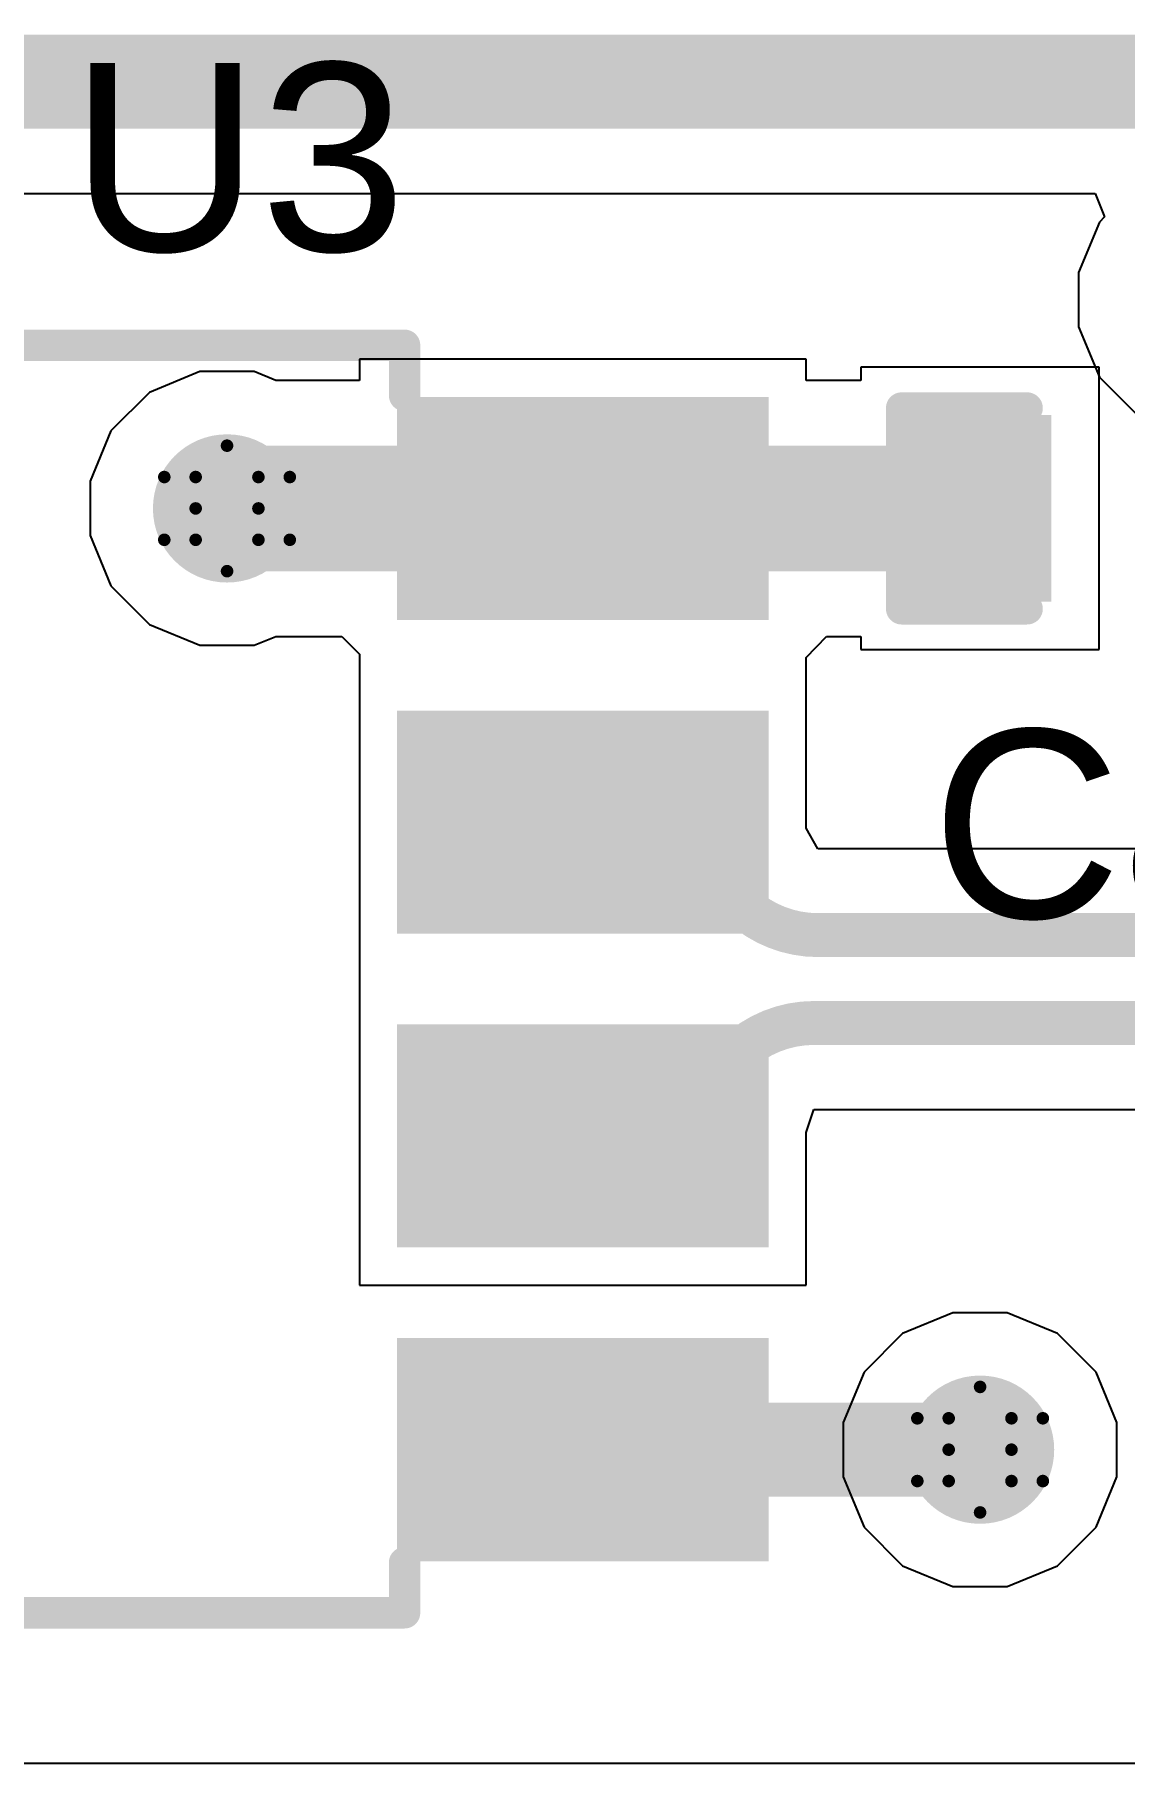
# Model space of a CAD drawing. Header units: inches. Extents: x -25 to 209, y 65 to 158.
# Drawn here: x -4.08 to 0.33, y 88.65 to 95.64 of the extents above; entities that cross this region are included whole.
import ezdxf

# ---------------------------------------------------------------- set-up
doc = ezdxf.new("R2010")
doc.units = ezdxf.units.IN
for name, color, linetype in [('Bottom Layer', 5, 'Continuous'), ('Drill Drawing', 1, 'Continuous'), ('Top Layer', 1, 'Continuous'), ('Top Overlay', 2, 'Continuous'), ('Top Paste', 8, 'Continuous'), ('Top Solder', 216, 'Continuous'), ('Via Holes', 16, 'Continuous')]:
    doc.layers.add(name, color=color, linetype=linetype)
doc.styles.add('Arial', font='', dxfattribs={"height": 0.2})
doc.styles.get('Arial').set_extended_font_data('Arial')

# ---------------------------------------------------------------- blocks, each defined once
blk = doc.blocks.new('SOP_8_16')
at = {"layer": 'Top Layer'}
for points in [[(-3.4, 2.255), (-2.1, 2.255), (-2.1, 1.555), (-3.4, 1.555)], [(2.1, 2.255), (3.4, 2.255), (3.4, 1.555), (2.1, 1.555)], [(-3.4, 0.985), (-2.1, 0.985), (-2.1, 0.285), (-3.4, 0.285)], [(2.1, 0.985), (3.4, 0.985), (3.4, 0.285), (2.1, 0.285)], [(-3.4, -0.285), (-2.1, -0.285), (-2.1, -0.985), (-3.4, -0.985)], [(2.1, -0.285), (3.4, -0.285), (3.4, -0.985), (2.1, -0.985)], [(-3.4, -1.555), (-2.1, -1.555), (-2.1, -2.255), (-3.4, -2.255)], [(2.1, -1.555), (3.4, -1.555), (3.4, -2.255), (2.1, -2.255)]]:
    blk.add_hatch(color=1, dxfattribs=at).paths.add_polyline_path(points)
at = {"layer": 'Top Overlay'}
blk.add_hatch(color=2, dxfattribs=at).paths.add_polyline_path([(-1.9812, 1.4732), (-1.7018, 1.4732), (-1.7018, 2.1336), (-1.9812, 2.1336)])
at = {"layer": 'Top Paste'}
for points in [[(-3.4, 2.255), (-2.1, 2.255), (-2.1, 1.555), (-3.4, 1.555)], [(2.1, 2.255), (3.4, 2.255), (3.4, 1.555), (2.1, 1.555)], [(-3.4, 0.985), (-2.1, 0.985), (-2.1, 0.285), (-3.4, 0.285)], [(2.1, 0.985), (3.4, 0.985), (3.4, 0.285), (2.1, 0.285)], [(-3.4, -0.285), (-2.1, -0.285), (-2.1, -0.985), (-3.4, -0.985)], [(2.1, -0.285), (3.4, -0.285), (3.4, -0.985), (2.1, -0.985)], [(-3.4, -1.555), (-2.1, -1.555), (-2.1, -2.255), (-3.4, -2.255)], [(2.1, -1.555), (3.4, -1.555), (3.4, -2.255), (2.1, -2.255)]]:
    blk.add_hatch(color=8, dxfattribs=at).paths.add_polyline_path(points)
at = {"layer": 'Top Solder'}
for points in [[(-3.5016, 2.3566), (-1.9984, 2.3566), (-1.9984, 1.4534), (-3.5016, 1.4534)], [(1.9984, 2.3566), (3.5016, 2.3566), (3.5016, 1.4534), (1.9984, 1.4534)], [(-3.5016, 1.0866), (-1.9984, 1.0866), (-1.9984, 0.1834), (-3.5016, 0.1834)], [(1.9984, 1.0866), (3.5016, 1.0866), (3.5016, 0.1834), (1.9984, 0.1834)], [(-3.5016, -0.1834), (-1.9984, -0.1834), (-1.9984, -1.0866), (-3.5016, -1.0866)], [(1.9984, -0.1834), (3.5016, -0.1834), (3.5016, -1.0866), (1.9984, -1.0866)], [(-3.5016, -1.4534), (-1.9984, -1.4534), (-1.9984, -2.3566), (-3.5016, -2.3566)], [(1.9984, -1.4534), (3.5016, -1.4534), (3.5016, -2.3566), (1.9984, -2.3566)]]:
    blk.add_hatch(color=216, dxfattribs=at).paths.add_polyline_path(points)
at = {"layer": 'Top Overlay'}
for points in [[(-2.0356, 2.5654, 0.127, 0.127, 0), (2.0284, 2.5654, 0.127, 0.127, 0)], [(-2.0356, 2.3622, 0.127, 0.127, 0), (-2.0356, 2.5654, 0.127, 0.127, 0)], [(2.0284, 2.3622, 0.127, 0.127, 0), (2.0284, 2.5654, 0.127, 0.127, 0)], [(-3.6866, 2.032, 0.127, 0.127, 0), (-3.5596, 1.905, 0.127, 0.127, 0)], [(-3.6866, 1.778, 0.127, 0.127, 0), (-3.6866, 2.032, 0.127, 0.127, 0)], [(-3.6866, 1.778, 0.127, 0.127, 0), (-3.5596, 1.905, 0.127, 0.127, 0)], [(-2.0356, -2.5654, 0.127, 0.127, 0), (-2.0356, -2.3622, 0.127, 0.127, 0)], [(2.0284, -2.5654, 0.127, 0.127, 0), (2.0284, -2.3622, 0.127, 0.127, 0)], [(-2.0356, -2.5654, 0.127, 0.127, 0), (2.0284, -2.5654, 0.127, 0.127, 0)]]:
    blk.add_lwpolyline(points, format="xyseb", dxfattribs=at)
for points in [[(-2.0673, 2.5654, 0.0635, 0.0635, 1), (-2.0038, 2.5654, 0.0635, 0.0635, 1)], [(-2.0673, 2.5654, 0.0635, 0.0635, 1), (-2.0038, 2.5654, 0.0635, 0.0635, 1)], [(1.9967, 2.5654, 0.0635, 0.0635, 1), (2.0602, 2.5654, 0.0635, 0.0635, 1)], [(1.9967, 2.5654, 0.0635, 0.0635, 1), (2.0602, 2.5654, 0.0635, 0.0635, 1)], [(-2.0673, 2.3622, 0.0635, 0.0635, 1), (-2.0038, 2.3622, 0.0635, 0.0635, 1)], [(1.9967, 2.3622, 0.0635, 0.0635, 1), (2.0602, 2.3622, 0.0635, 0.0635, 1)], [(-3.7183, 2.032, 0.0635, 0.0635, 1), (-3.6548, 2.032, 0.0635, 0.0635, 1)], [(-3.7183, 2.032, 0.0635, 0.0635, 1), (-3.6548, 2.032, 0.0635, 0.0635, 1)], [(-3.5913, 1.905, 0.0635, 0.0635, 1), (-3.5278, 1.905, 0.0635, 0.0635, 1)], [(-3.5913, 1.905, 0.0635, 0.0635, 1), (-3.5278, 1.905, 0.0635, 0.0635, 1)], [(-3.7183, 1.778, 0.0635, 0.0635, 1), (-3.6548, 1.778, 0.0635, 0.0635, 1)], [(-3.7183, 1.778, 0.0635, 0.0635, 1), (-3.6548, 1.778, 0.0635, 0.0635, 1)], [(-2.0673, -2.3622, 0.0635, 0.0635, 1), (-2.0038, -2.3622, 0.0635, 0.0635, 1)], [(1.9967, -2.3622, 0.0635, 0.0635, 1), (2.0602, -2.3622, 0.0635, 0.0635, 1)], [(-2.0673, -2.5654, 0.0635, 0.0635, 1), (-2.0038, -2.5654, 0.0635, 0.0635, 1)], [(-2.0673, -2.5654, 0.0635, 0.0635, 1), (-2.0038, -2.5654, 0.0635, 0.0635, 1)], [(1.9967, -2.5654, 0.0635, 0.0635, 1), (2.0602, -2.5654, 0.0635, 0.0635, 1)], [(1.9967, -2.5654, 0.0635, 0.0635, 1), (2.0602, -2.5654, 0.0635, 0.0635, 1)]]:
    blk.add_lwpolyline(points, format="xyseb", close=True, dxfattribs=at)
blk = doc.blocks.new('C___0402_71')
at = {"layer": 'Top Layer'}
for points in [[(-0.6985, -0.3175), (-0.6985, 0.3175), (-0.2413, 0.3175), (-0.2413, -0.3175)], [(0.2413, -0.3175), (0.2413, 0.3175), (0.6985, 0.3175), (0.6985, -0.3175)]]:
    blk.add_hatch(color=1, dxfattribs=at).paths.add_polyline_path(points)
at = {"layer": 'Top Paste'}
for points in [[(-0.6985, -0.3175), (-0.6985, 0.3175), (-0.2413, 0.3175), (-0.2413, -0.3175)], [(0.2413, -0.3175), (0.2413, 0.3175), (0.6985, 0.3175), (0.6985, -0.3175)]]:
    blk.add_hatch(color=8, dxfattribs=at).paths.add_polyline_path(points)
at = {"layer": 'Top Solder'}
for points in [[(-0.7585, -0.3775), (-0.7585, 0.3775), (-0.1813, 0.3775), (-0.1813, -0.3775)], [(0.1813, -0.3775), (0.1813, 0.3775), (0.7585, 0.3775), (0.7585, -0.3775)]]:
    blk.add_hatch(color=216, dxfattribs=at).paths.add_polyline_path(points)
at = {"layer": 'Top Overlay'}
for points in [[(-0.7874, 0.4064, 0.127, 0.127, 0), (-0.7874, -0.4064, 0.127, 0.127, 0)], [(-0.2794, 0.4064, 0.127, 0.127, 0), (-0.7874, 0.4064, 0.127, 0.127, 0)], [(0.7874, 0.4064, 0.127, 0.127, 0), (0.2794, 0.4064, 0.127, 0.127, 0)], [(0.7874, 0.4064, 0.127, 0.127, 0), (0.7874, -0.4064, 0.127, 0.127, 0)], [(-0.2794, -0.4064, 0.127, 0.127, 0), (-0.7874, -0.4064, 0.127, 0.127, 0)], [(0.7874, -0.4064, 0.127, 0.127, 0), (0.2794, -0.4064, 0.127, 0.127, 0)]]:
    blk.add_lwpolyline(points, format="xyseb", dxfattribs=at)
for points in [[(-0.8191, 0.4064, 0.0635, 0.0635, 1), (-0.7556, 0.4064, 0.0635, 0.0635, 1)], [(-0.8191, 0.4064, 0.0635, 0.0635, 1), (-0.7556, 0.4064, 0.0635, 0.0635, 1)], [(-0.3112, 0.4064, 0.0635, 0.0635, 1), (-0.2477, 0.4064, 0.0635, 0.0635, 1)], [(0.2477, 0.4064, 0.0635, 0.0635, 1), (0.3111, 0.4064, 0.0635, 0.0635, 1)], [(0.7556, 0.4064, 0.0635, 0.0635, 1), (0.8191, 0.4064, 0.0635, 0.0635, 1)], [(0.7556, 0.4064, 0.0635, 0.0635, 1), (0.8191, 0.4064, 0.0635, 0.0635, 1)], [(-0.8191, -0.4064, 0.0635, 0.0635, 1), (-0.7556, -0.4064, 0.0635, 0.0635, 1)], [(-0.8191, -0.4064, 0.0635, 0.0635, 1), (-0.7556, -0.4064, 0.0635, 0.0635, 1)], [(-0.3112, -0.4064, 0.0635, 0.0635, 1), (-0.2477, -0.4064, 0.0635, 0.0635, 1)], [(0.2477, -0.4064, 0.0635, 0.0635, 1), (0.3111, -0.4064, 0.0635, 0.0635, 1)], [(0.7556, -0.4064, 0.0635, 0.0635, 1), (0.8191, -0.4064, 0.0635, 0.0635, 1)], [(0.7556, -0.4064, 0.0635, 0.0635, 1), (0.8191, -0.4064, 0.0635, 0.0635, 1)]]:
    blk.add_lwpolyline(points, format="xyseb", close=True, dxfattribs=at)

msp = doc.modelspace()

# ---------------------------------------------------------------- hatches: boundary and pattern name
at = {"layer": 'Bottom Layer'}
h = msp.add_hatch(color=5, dxfattribs=at)
edge = h.paths.add_edge_path()
edge.add_arc((-3.302, 93.726), 0.3, 0, 360)
h = msp.add_hatch(color=5, dxfattribs=at)
edge = h.paths.add_edge_path()
edge.add_arc((-0.254, 89.916), 0.3, 0, 360)
at = {"layer": 'Top Layer'}
h = msp.add_hatch(color=1, dxfattribs=at)
edge = h.paths.add_edge_path()
edge.add_arc((-3.302, 93.726), 0.3, 0, 360)
h = msp.add_hatch(color=1, dxfattribs=at)
edge = h.paths.add_edge_path()
edge.add_arc((-0.254, 89.916), 0.3, 0, 360)
at = {"layer": 'Via Holes'}
h = msp.add_hatch(color=7, dxfattribs=at)
edge = h.paths.add_edge_path()
edge.add_arc((-3.302, 93.726), 0.15, 0, 360)
h = msp.add_hatch(color=7, dxfattribs=at)
edge = h.paths.add_edge_path()
edge.add_arc((-0.254, 89.916), 0.15, 0, 360)

# ---------------------------------------------------------------- linework, layer by layer
at = {"layer": 'Bottom Layer'}
for p, q in [((-6.1028, 95.0003), (0.2113, 95.0003)), ((0.2113, 95.0003), (0.2502, 94.9064)), ((0.2502, 94.9064), (0.2289, 94.8852)), ((0.2289, 94.8852), (0.1445, 94.6816)), ((0.1445, 94.6816), (0.1445, 94.4612)), ((0.1445, 94.4612), (0.2289, 94.2575)), ((0.2289, 94.2575), (0.3847, 94.1017)), ((-0.3642, 90.47), (-0.5678, 90.3856)), ((-0.1438, 90.47), (-0.3642, 90.47)), ((0.0598, 90.3856), (-0.1438, 90.47)), ((-0.5678, 90.3856), (-0.7237, 90.2298)), ((0.2157, 90.2298), (0.0598, 90.3856)), ((-0.7237, 90.2298), (-0.808, 90.0262)), ((0.3, 90.0262), (0.2157, 90.2298)), ((-0.808, 90.0262), (-0.808, 89.8058)), ((0.3, 89.8058), (0.3, 90.0262)), ((-0.808, 89.8058), (-0.7237, 89.6022)), ((0.2157, 89.6022), (0.3, 89.8058)), ((-0.7237, 89.6022), (-0.5678, 89.4463)), ((0.0598, 89.4463), (0.2157, 89.6022)), ((-0.5678, 89.4463), (-0.3642, 89.362)), ((-0.1438, 89.362), (0.0598, 89.4463)), ((-0.3642, 89.362), (-0.1438, 89.362)), ((10.799, 88.646), (-10.4394, 88.646))]:
    msp.add_line(p, q, dxfattribs=at)
msp.add_lwpolyline([(-6.1028, 95.4535, 0.381, 0.381, 0), (67.2957, 95.4535, 0.381, 0.381, 0)], format="xyseb", dxfattribs=at)
at = {"layer": 'Drill Drawing'}
for points in [[(-3.429, 93.853, 0.0508, 0.0508, 0), (-3.302, 93.98, 0.0508, 0.0508, 0)], [(-3.302, 93.98, 0.0508, 0.0508, 0), (-3.175, 93.853, 0.0508, 0.0508, 0)], [(-3.556, 93.853, 0.0508, 0.0508, 0), (-3.429, 93.726, 0.0508, 0.0508, 0)], [(-3.556, 93.853, 0.0508, 0.0508, 0), (-3.429, 93.853, 0.0508, 0.0508, 0)], [(-3.175, 93.853, 0.0508, 0.0508, 0), (-3.048, 93.853, 0.0508, 0.0508, 0)], [(-3.175, 93.726, 0.0508, 0.0508, 0), (-3.048, 93.853, 0.0508, 0.0508, 0)], [(-3.556, 93.599, 0.0508, 0.0508, 0), (-3.429, 93.726, 0.0508, 0.0508, 0)], [(-3.175, 93.726, 0.0508, 0.0508, 0), (-3.048, 93.599, 0.0508, 0.0508, 0)], [(-3.556, 93.599, 0.0508, 0.0508, 0), (-3.429, 93.599, 0.0508, 0.0508, 0)], [(-3.429, 93.599, 0.0508, 0.0508, 0), (-3.302, 93.472, 0.0508, 0.0508, 0)], [(-3.302, 93.472, 0.0508, 0.0508, 0), (-3.175, 93.599, 0.0508, 0.0508, 0)], [(-3.175, 93.599, 0.0508, 0.0508, 0), (-3.048, 93.599, 0.0508, 0.0508, 0)], [(-0.381, 90.043, 0.0508, 0.0508, 0), (-0.254, 90.17, 0.0508, 0.0508, 0)], [(-0.254, 90.17, 0.0508, 0.0508, 0), (-0.127, 90.043, 0.0508, 0.0508, 0)], [(-0.508, 90.043, 0.0508, 0.0508, 0), (-0.381, 89.916, 0.0508, 0.0508, 0)], [(-0.508, 90.043, 0.0508, 0.0508, 0), (-0.381, 90.043, 0.0508, 0.0508, 0)], [(-0.127, 90.043, 0.0508, 0.0508, 0), (0, 90.043, 0.0508, 0.0508, 0)], [(-0.127, 89.916, 0.0508, 0.0508, 0), (0, 90.043, 0.0508, 0.0508, 0)], [(-0.508, 89.789, 0.0508, 0.0508, 0), (-0.381, 89.916, 0.0508, 0.0508, 0)], [(-0.127, 89.916, 0.0508, 0.0508, 0), (0, 89.789, 0.0508, 0.0508, 0)], [(-0.508, 89.789, 0.0508, 0.0508, 0), (-0.381, 89.789, 0.0508, 0.0508, 0)], [(-0.381, 89.789, 0.0508, 0.0508, 0), (-0.254, 89.662, 0.0508, 0.0508, 0)], [(-0.254, 89.662, 0.0508, 0.0508, 0), (-0.127, 89.789, 0.0508, 0.0508, 0)], [(-0.127, 89.789, 0.0508, 0.0508, 0), (0, 89.789, 0.0508, 0.0508, 0)]]:
    msp.add_lwpolyline(points, format="xyseb", dxfattribs=at)
for points in [[(-3.3147, 93.98, 0.0254, 0.0254, 1), (-3.2893, 93.98, 0.0254, 0.0254, 1)], [(-3.3147, 93.98, 0.0254, 0.0254, 1), (-3.2893, 93.98, 0.0254, 0.0254, 1)], [(-3.5687, 93.853, 0.0254, 0.0254, 1), (-3.5433, 93.853, 0.0254, 0.0254, 1)], [(-3.5687, 93.853, 0.0254, 0.0254, 1), (-3.5433, 93.853, 0.0254, 0.0254, 1)], [(-3.4417, 93.853, 0.0254, 0.0254, 1), (-3.4163, 93.853, 0.0254, 0.0254, 1)], [(-3.4417, 93.853, 0.0254, 0.0254, 1), (-3.4163, 93.853, 0.0254, 0.0254, 1)], [(-3.1877, 93.853, 0.0254, 0.0254, 1), (-3.1623, 93.853, 0.0254, 0.0254, 1)], [(-3.1877, 93.853, 0.0254, 0.0254, 1), (-3.1623, 93.853, 0.0254, 0.0254, 1)], [(-3.0607, 93.853, 0.0254, 0.0254, 1), (-3.0353, 93.853, 0.0254, 0.0254, 1)], [(-3.0607, 93.853, 0.0254, 0.0254, 1), (-3.0353, 93.853, 0.0254, 0.0254, 1)], [(-3.4417, 93.726, 0.0254, 0.0254, 1), (-3.4163, 93.726, 0.0254, 0.0254, 1)], [(-3.4417, 93.726, 0.0254, 0.0254, 1), (-3.4163, 93.726, 0.0254, 0.0254, 1)], [(-3.1877, 93.726, 0.0254, 0.0254, 1), (-3.1623, 93.726, 0.0254, 0.0254, 1)], [(-3.1877, 93.726, 0.0254, 0.0254, 1), (-3.1623, 93.726, 0.0254, 0.0254, 1)], [(-3.5687, 93.599, 0.0254, 0.0254, 1), (-3.5433, 93.599, 0.0254, 0.0254, 1)], [(-3.5687, 93.599, 0.0254, 0.0254, 1), (-3.5433, 93.599, 0.0254, 0.0254, 1)], [(-3.4417, 93.599, 0.0254, 0.0254, 1), (-3.4163, 93.599, 0.0254, 0.0254, 1)], [(-3.4417, 93.599, 0.0254, 0.0254, 1), (-3.4163, 93.599, 0.0254, 0.0254, 1)], [(-3.1877, 93.599, 0.0254, 0.0254, 1), (-3.1623, 93.599, 0.0254, 0.0254, 1)], [(-3.1877, 93.599, 0.0254, 0.0254, 1), (-3.1623, 93.599, 0.0254, 0.0254, 1)], [(-3.0607, 93.599, 0.0254, 0.0254, 1), (-3.0353, 93.599, 0.0254, 0.0254, 1)], [(-3.0607, 93.599, 0.0254, 0.0254, 1), (-3.0353, 93.599, 0.0254, 0.0254, 1)], [(-3.3147, 93.472, 0.0254, 0.0254, 1), (-3.2893, 93.472, 0.0254, 0.0254, 1)], [(-3.3147, 93.472, 0.0254, 0.0254, 1), (-3.2893, 93.472, 0.0254, 0.0254, 1)], [(-0.2667, 90.17, 0.0254, 0.0254, 1), (-0.2413, 90.17, 0.0254, 0.0254, 1)], [(-0.2667, 90.17, 0.0254, 0.0254, 1), (-0.2413, 90.17, 0.0254, 0.0254, 1)], [(-0.5207, 90.043, 0.0254, 0.0254, 1), (-0.4953, 90.043, 0.0254, 0.0254, 1)], [(-0.5207, 90.043, 0.0254, 0.0254, 1), (-0.4953, 90.043, 0.0254, 0.0254, 1)], [(-0.3937, 90.043, 0.0254, 0.0254, 1), (-0.3683, 90.043, 0.0254, 0.0254, 1)], [(-0.3937, 90.043, 0.0254, 0.0254, 1), (-0.3683, 90.043, 0.0254, 0.0254, 1)], [(-0.1397, 90.043, 0.0254, 0.0254, 1), (-0.1143, 90.043, 0.0254, 0.0254, 1)], [(-0.1397, 90.043, 0.0254, 0.0254, 1), (-0.1143, 90.043, 0.0254, 0.0254, 1)], [(-0.0127, 90.043, 0.0254, 0.0254, 1), (0.0127, 90.043, 0.0254, 0.0254, 1)], [(-0.0127, 90.043, 0.0254, 0.0254, 1), (0.0127, 90.043, 0.0254, 0.0254, 1)], [(-0.3937, 89.916, 0.0254, 0.0254, 1), (-0.3683, 89.916, 0.0254, 0.0254, 1)], [(-0.3937, 89.916, 0.0254, 0.0254, 1), (-0.3683, 89.916, 0.0254, 0.0254, 1)], [(-0.1397, 89.916, 0.0254, 0.0254, 1), (-0.1143, 89.916, 0.0254, 0.0254, 1)], [(-0.1397, 89.916, 0.0254, 0.0254, 1), (-0.1143, 89.916, 0.0254, 0.0254, 1)], [(-0.5207, 89.789, 0.0254, 0.0254, 1), (-0.4953, 89.789, 0.0254, 0.0254, 1)], [(-0.5207, 89.789, 0.0254, 0.0254, 1), (-0.4953, 89.789, 0.0254, 0.0254, 1)], [(-0.3937, 89.789, 0.0254, 0.0254, 1), (-0.3683, 89.789, 0.0254, 0.0254, 1)], [(-0.3937, 89.789, 0.0254, 0.0254, 1), (-0.3683, 89.789, 0.0254, 0.0254, 1)], [(-0.1397, 89.789, 0.0254, 0.0254, 1), (-0.1143, 89.789, 0.0254, 0.0254, 1)], [(-0.1397, 89.789, 0.0254, 0.0254, 1), (-0.1143, 89.789, 0.0254, 0.0254, 1)], [(-0.0127, 89.789, 0.0254, 0.0254, 1), (0.0127, 89.789, 0.0254, 0.0254, 1)], [(-0.0127, 89.789, 0.0254, 0.0254, 1), (0.0127, 89.789, 0.0254, 0.0254, 1)], [(-0.2667, 89.662, 0.0254, 0.0254, 1), (-0.2413, 89.662, 0.0254, 0.0254, 1)], [(-0.2667, 89.662, 0.0254, 0.0254, 1), (-0.2413, 89.662, 0.0254, 0.0254, 1)]]:
    msp.add_lwpolyline(points, format="xyseb", close=True, dxfattribs=at)
at = {"layer": 'Top Layer'}
for p, q in [((-3.4122, 94.28), (-3.6158, 94.1957)), ((-3.1918, 94.28), (-3.4122, 94.28)), ((-3.1047, 94.2439), (-3.1918, 94.28)), ((-0.9579, 94.33), (-2.7659, 94.33)), ((-2.7659, 94.33), (-2.7659, 94.2439)), ((-0.9579, 94.2439), (-0.9579, 94.33)), ((0.2286, 94.2975), (-0.7366, 94.2975)), ((-0.7366, 94.2975), (-0.7366, 94.2439)), ((0.2286, 93.1545), (0.2286, 94.2975)), ((-3.6158, 94.1957), (-3.7717, 94.0398)), ((-2.7659, 94.2439), (-3.1047, 94.2439)), ((-0.7366, 94.2439), (-0.9579, 94.2439)), ((-3.7717, 94.0398), (-3.856, 93.8362)), ((-3.856, 93.8362), (-3.856, 93.6158)), ((-3.856, 93.6158), (-3.7717, 93.4122)), ((-3.7717, 93.4122), (-3.6158, 93.2563)), ((-3.6158, 93.2563), (-3.4122, 93.172)), ((-3.4122, 93.172), (-3.1918, 93.172)), ((-3.1918, 93.172), (-3.1048, 93.208)), ((-3.1048, 93.208), (-2.8377, 93.208)), ((-2.8377, 93.208), (-2.7659, 93.1362)), ((-0.9579, 93.122), (-0.8755, 93.208)), ((-0.8755, 93.208), (-0.7366, 93.208)), ((-0.7366, 93.208), (-0.7366, 93.1545)), ((-0.7366, 93.1545), (0.2286, 93.1545)), ((-2.7659, 93.1362), (-2.7659, 93.06)), ((-0.9579, 93.0204), (-0.9579, 93.122)), ((-2.7659, 93.06), (-2.7659, 93.0204)), ((-2.7659, 93.0204), (-2.7659, 91.852)), ((-0.9579, 92.4312), (-0.9579, 93.0204)), ((-0.9101, 92.3484), (-0.9579, 92.4312)), ((1.1878, 92.3484), (-0.9101, 92.3484)), ((-2.7659, 91.852), (-2.7659, 91.852)), ((-2.7659, 91.852), (-2.7659, 91.79)), ((-2.7659, 91.79), (-2.7659, 91.79)), ((-2.7659, 91.79), (-2.7659, 91.7504)), ((-2.7659, 91.7504), (-2.7659, 90.582)), ((-0.9579, 91.1999), (-0.9263, 91.2936)), ((-0.9263, 91.2936), (1.2192, 91.2936)), ((-0.9579, 90.582), (-0.9579, 91.1999)), ((-2.7659, 90.582), (-0.9579, 90.582))]:
    msp.add_line(p, q, dxfattribs=at)
for points in [[(-3.302, 93.726, 0.508, 0.508, 0), (-1.8619, 93.726, 0.508, 0.508, 0)], [(-3.302, 93.726, 0.508, 0.508, 0), (-3.302, 93.726, 0.508, 0.508, 0)], [(-1.8619, 93.726, 0.508, 0.508, 0), (-0.381, 93.726, 0.508, 0.508, 0)], [(-1.8619, 92.456, 0.1778, 0.1778, 0), (-1.3008, 92.2185, 0.1778, 0.1778, 0)], [(-0.9101, 91.9988, 0.1778, 0.1778, -0.261876), (-1.3008, 92.2185, 0.1778, 0.1778, 0)], [(-0.9101, 91.9988, 0.1778, 0.1778, 0), (1.1878, 91.9988, 0.1778, 0.1778, 0)], [(-1.3016, 91.4471, 0.1778, 0.1778, -0.245502), (-0.9263, 91.6432, 0.1778, 0.1778, 0)], [(-0.9263, 91.6432, 0.1778, 0.1778, 0), (1.2192, 91.6432, 0.1778, 0.1778, 0)], [(-1.8619, 91.186, 0.1778, 0.1778, 0), (-1.3016, 91.4471, 0.1778, 0.1778, 0)], [(-1.8619, 89.916, 0.381, 0.381, 0), (-0.254, 89.916, 0.381, 0.381, 0)]]:
    msp.add_lwpolyline(points, format="xyseb", dxfattribs=at)
for points in [[(-3.429, 93.726, 0.254, 0.254, 1), (-3.175, 93.726, 0.254, 0.254, 1)], [(-3.429, 93.726, 0.254, 0.254, 1), (-3.175, 93.726, 0.254, 0.254, 1)], [(-3.429, 93.726, 0.254, 0.254, 1), (-3.175, 93.726, 0.254, 0.254, 1)], [(-1.9889, 93.726, 0.254, 0.254, 1), (-1.7349, 93.726, 0.254, 0.254, 1)], [(-1.9889, 93.726, 0.254, 0.254, 1), (-1.7349, 93.726, 0.254, 0.254, 1)], [(-0.508, 93.726, 0.254, 0.254, 1), (-0.254, 93.726, 0.254, 0.254, 1)], [(-1.9063, 92.456, 0.0889, 0.0889, 1), (-1.8174, 92.456, 0.0889, 0.0889, 1)], [(-1.3452, 92.2185, 0.0889, 0.0889, 1), (-1.2563, 92.2185, 0.0889, 0.0889, 1)], [(-1.3452, 92.2185, 0.0889, 0.0889, 1), (-1.2563, 92.2185, 0.0889, 0.0889, 1)], [(-0.9546, 91.9988, 0.0889, 0.0889, 1), (-0.8657, 91.9988, 0.0889, 0.0889, 1)], [(-0.9546, 91.9988, 0.0889, 0.0889, 1), (-0.8657, 91.9988, 0.0889, 0.0889, 1)], [(-0.9708, 91.6432, 0.0889, 0.0889, 1), (-0.8819, 91.6432, 0.0889, 0.0889, 1)], [(-0.9708, 91.6432, 0.0889, 0.0889, 1), (-0.8819, 91.6432, 0.0889, 0.0889, 1)], [(-1.3461, 91.4471, 0.0889, 0.0889, 1), (-1.2572, 91.4471, 0.0889, 0.0889, 1)], [(-1.3461, 91.4471, 0.0889, 0.0889, 1), (-1.2572, 91.4471, 0.0889, 0.0889, 1)], [(-1.9063, 91.186, 0.0889, 0.0889, 1), (-1.8174, 91.186, 0.0889, 0.0889, 1)], [(-1.9571, 89.916, 0.1905, 0.1905, 1), (-1.7666, 89.916, 0.1905, 0.1905, 1)], [(-0.3493, 89.916, 0.1905, 0.1905, 1), (-0.1588, 89.916, 0.1905, 0.1905, 1)]]:
    msp.add_lwpolyline(points, format="xyseb", close=True, dxfattribs=at)

# ---------------------------------------------------------------- block references
msp.add_blockref('SOP_8_16', (-4.6119, 91.821))
at = {"rotation": 180}
msp.add_blockref('C___0402_71', (0.2159, 93.726), dxfattribs=at)

# ---------------------------------------------------------------- texts
at = {"layer": 'Top Overlay', "style": 'Arial'}
for s, p in [('U3', (-3.9368, 94.7675)), ('C8', (-0.4507, 92.0683))]:
    msp.add_text(s, height=0.762, dxfattribs=at).set_placement(p)

doc.saveas('drawing.dxf')
